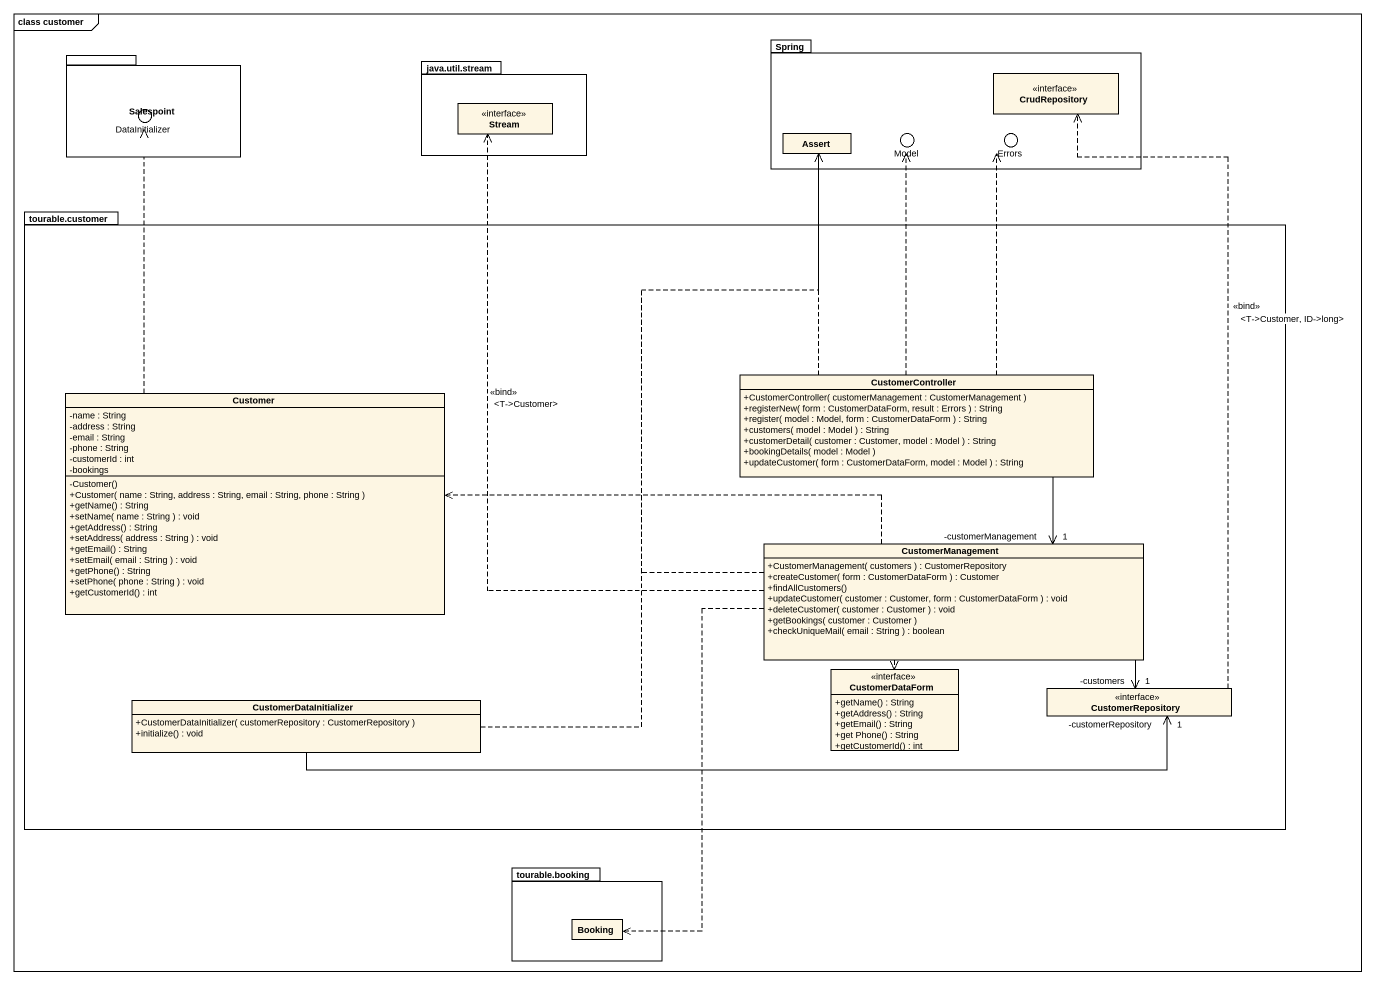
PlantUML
@startuml
mainframe class customer
allowmixing
hide circle
hide empty members
skinparam classAttributeIconSize 0
package Salespoint {
}
package "java.util.stream" as java_util_stream {
  interface Stream
}
package Spring {
  interface CrudRepository
  class Assert
}
() DataInitializer
() Model
() Errors
package "tourable.customer" as tourable_customer {
  class CustomerController {
    +CustomerController( customerManagement : CustomerManagement )
    +registerNew( form : CustomerDataForm, result : Errors ) : String
    +register( model : Model, form : CustomerDataForm ) : String
    +customers( model : Model ) : String
    +customerDetail( customer : Customer, model : Model ) : String
    +bookingDetails( model : Model )
    +updateCustomer( form : CustomerDataForm, model : Model ) : String
  }
  class Customer {
    -name : String
    -address : String
    -email : String
    -phone : String
    -customerId : int
    -bookings
    -Customer()
    +Customer( name : String, address : String, email : String, phone : String )
    +getName() : String
    +setName( name : String ) : void
    +getAddress() : String
    +setAddress( address : String ) : void
    +getEmail() : String
    +setEmail( email : String ) : void
    +getPhone() : String
    +setPhone( phone : String ) : void
    +getCustomerId() : int
  }
  class CustomerManagement {
    +CustomerManagement( customers ) : CustomerRepository
    +createCustomer( form : CustomerDataForm ) : Customer
    +findAllCustomers()
    +updateCustomer( customer : Customer, form : CustomerDataForm ) : void
    +deleteCustomer( customer : Customer ) : void
    +getBookings( customer : Customer )
    +checkUniqueMail( email : String ) : boolean
  }
  interface CustomerDataForm {
    +getName() : String
    +getAddress() : String
    +getEmail() : String
    +get Phone() : String
    +getCustomerId() : int
  }
  interface CustomerRepository
  class CustomerDataInitializer {
    +CustomerDataInitializer( customerRepository : CustomerRepository )
    +initialize() : void
  }
}
package "tourable.booking" as tourable_booking {
  class Booking
}
Salespoint -- DataInitializer
Spring -- Model
Spring -- Errors
CustomerController .up.> Assert
CustomerController .up.> Model
CustomerController .up.> Errors
CustomerController --> "-customerManagement\n1" CustomerManagement
Customer .up.> DataInitializer
CustomerManagement .up.> Stream : <<bind>>\n<T->Customer>
CustomerManagement .up.> Assert
CustomerManagement .left.> Customer
CustomerManagement ..> CustomerDataForm
CustomerManagement -right-> "-customers\n1" CustomerRepository
CustomerManagement ..> Booking
CustomerRepository .up.> CrudRepository : <<bind>>\n<T->Customer, ID->long>
CustomerDataInitializer .up.> Assert
CustomerDataInitializer -right-> "-customerRepository\n1" CustomerRepository
@enduml
